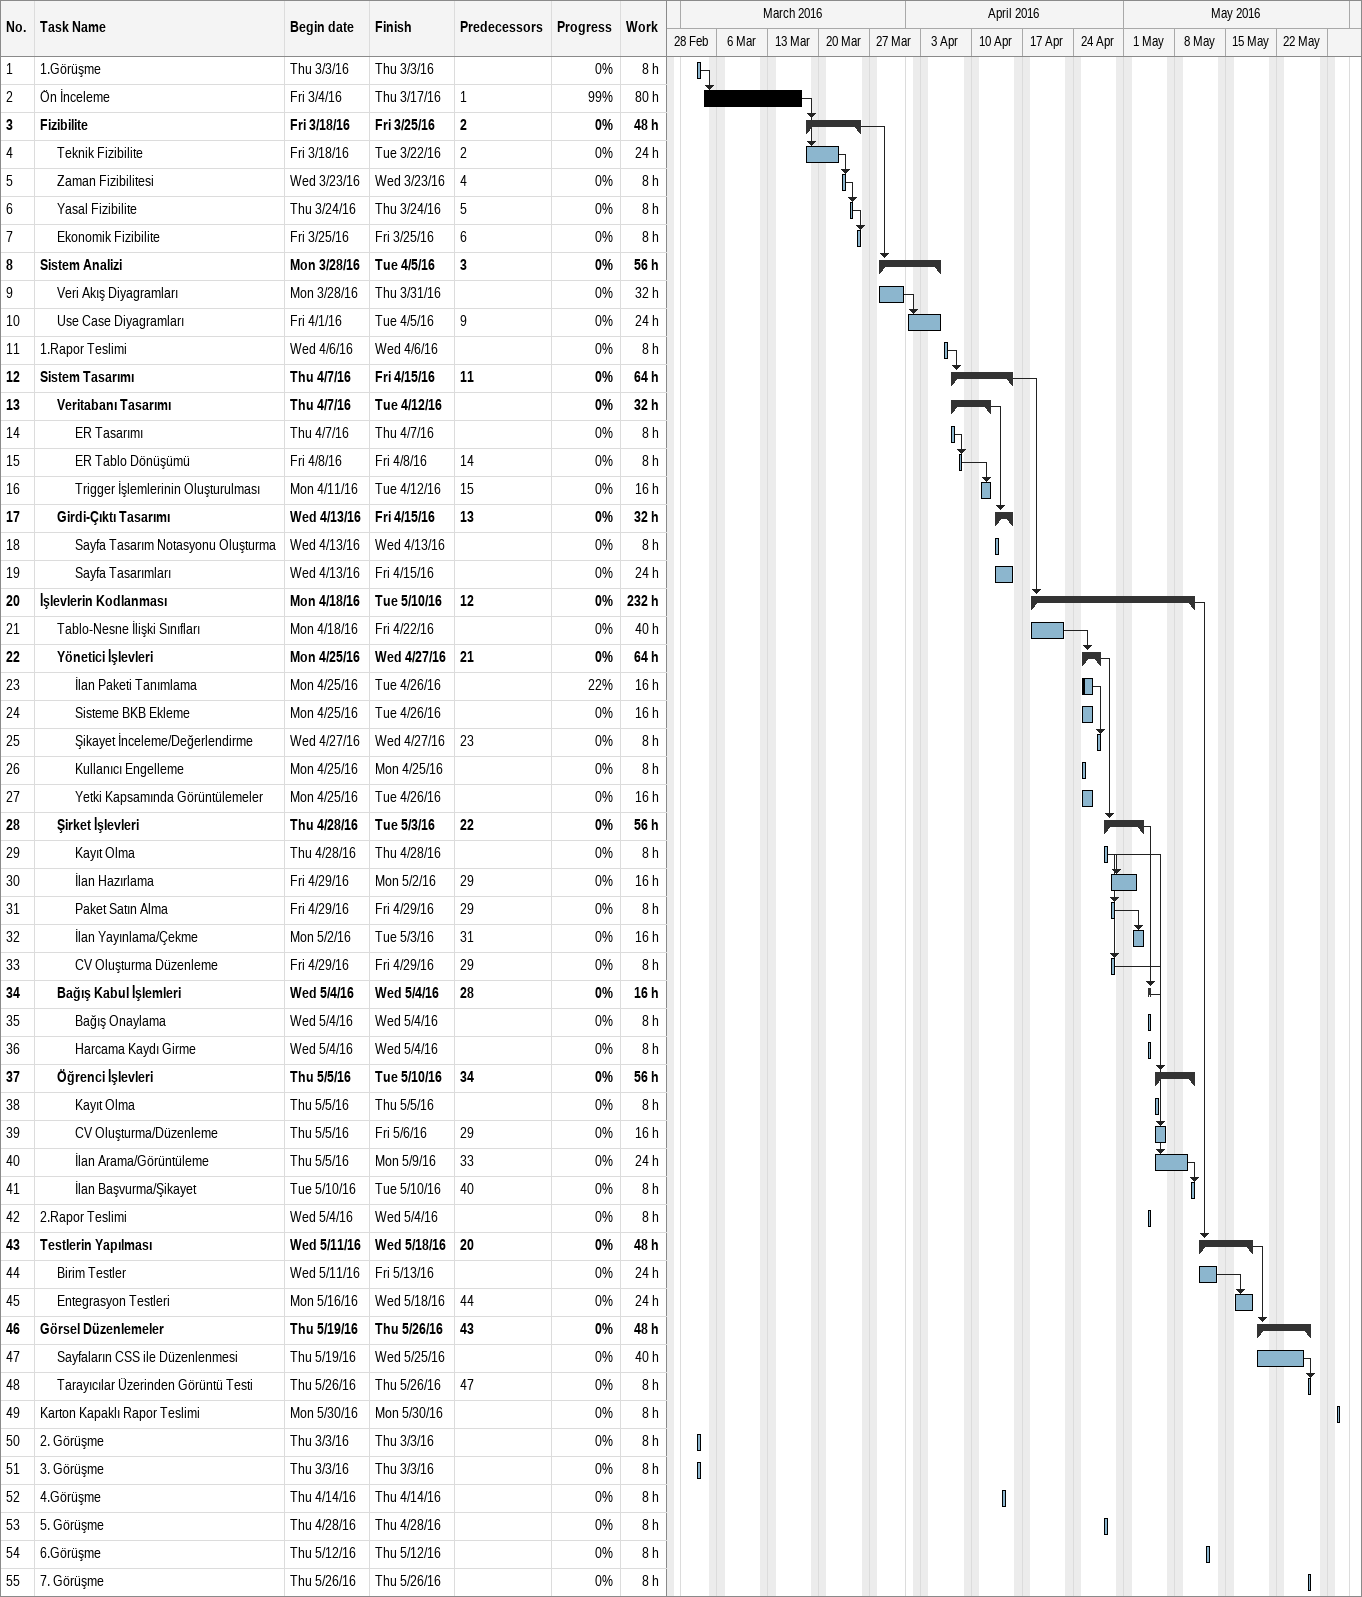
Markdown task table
| ID | Level | Task | Start | Finish | Predecessors | % complete | Work (h) |
|---|---|---|---|---|---|---|---|
| 1 | 1 | 1.Görüşme | 2016-03-03 | 2016-03-03 |  | 0 | 8 |
| 2 | 1 | Ön İnceleme | 2016-03-04 | 2016-03-17 | 1 | 99 | 80 |
| 3 | 1 | **Fizibilite** | 2016-03-18 | 2016-03-25 | 2 | 0 | 48 |
| 4 | 2 | Teknik Fizibilite | 2016-03-18 | 2016-03-22 | 2 | 0 | 24 |
| 5 | 2 | Zaman Fizibilitesi | 2016-03-23 | 2016-03-23 | 4 | 0 | 8 |
| 6 | 2 | Yasal Fizibilite | 2016-03-24 | 2016-03-24 | 5 | 0 | 8 |
| 7 | 2 | Ekonomik Fizibilite | 2016-03-25 | 2016-03-25 | 6 | 0 | 8 |
| 8 | 1 | **Sistem Analizi** | 2016-03-28 | 2016-04-05 | 3 | 0 | 56 |
| 9 | 2 | Veri Akış Diyagramları | 2016-03-28 | 2016-03-31 |  | 0 | 32 |
| 10 | 2 | Use Case Diyagramları | 2016-04-01 | 2016-04-05 | 9 | 0 | 24 |
| 11 | 1 | 1.Rapor Teslimi | 2016-04-06 | 2016-04-06 |  | 0 | 8 |
| 12 | 1 | **Sistem Tasarımı** | 2016-04-07 | 2016-04-15 | 11 | 0 | 64 |
| 13 | 2 | **Veritabanı Tasarımı** | 2016-04-07 | 2016-04-12 |  | 0 | 32 |
| 14 | 3 | ER Tasarımı | 2016-04-07 | 2016-04-07 |  | 0 | 8 |
| 15 | 3 | ER Tablo Dönüşümü | 2016-04-08 | 2016-04-08 | 14 | 0 | 8 |
| 16 | 3 | Trigger İşlemlerinin Oluşturulması | 2016-04-11 | 2016-04-12 | 15 | 0 | 16 |
| 17 | 2 | **Girdi-Çıktı Tasarımı** | 2016-04-13 | 2016-04-15 | 13 | 0 | 32 |
| 18 | 3 | Sayfa Tasarım Notasyonu Oluşturma | 2016-04-13 | 2016-04-13 |  | 0 | 8 |
| 19 | 3 | Sayfa Tasarımları | 2016-04-13 | 2016-04-15 |  | 0 | 24 |
| 20 | 1 | **İşlevlerin Kodlanması** | 2016-04-18 | 2016-05-10 | 12 | 0 | 232 |
| 21 | 2 | Tablo-Nesne İlişki Sınıfları | 2016-04-18 | 2016-04-22 |  | 0 | 40 |
| 22 | 2 | **Yönetici İşlevleri** | 2016-04-25 | 2016-04-27 | 21 | 0 | 64 |
| 23 | 3 | İlan Paketi Tanımlama | 2016-04-25 | 2016-04-26 |  | 22 | 16 |
| 24 | 3 | Sisteme BKB Ekleme | 2016-04-25 | 2016-04-26 |  | 0 | 16 |
| 25 | 3 | Şikayet İnceleme/Değerlendirme | 2016-04-27 | 2016-04-27 | 23 | 0 | 8 |
| 26 | 3 | Kullanıcı Engelleme | 2016-04-25 | 2016-04-25 |  | 0 | 8 |
| 27 | 3 | Yetki Kapsamında Görüntülemeler | 2016-04-25 | 2016-04-26 |  | 0 | 16 |
| 28 | 2 | **Şirket İşlevleri** | 2016-04-28 | 2016-05-03 | 22 | 0 | 56 |
| 29 | 3 | Kayıt Olma | 2016-04-28 | 2016-04-28 |  | 0 | 8 |
| 30 | 3 | İlan Hazırlama | 2016-04-29 | 2016-05-02 | 29 | 0 | 16 |
| 31 | 3 | Paket Satın Alma | 2016-04-29 | 2016-04-29 | 29 | 0 | 8 |
| 32 | 3 | İlan Yayınlama/Çekme | 2016-05-02 | 2016-05-03 | 31 | 0 | 16 |
| 33 | 3 | CV Oluşturma Düzenleme | 2016-04-29 | 2016-04-29 | 29 | 0 | 8 |
| 34 | 2 | **Bağış Kabul İşlemleri** | 2016-05-04 | 2016-05-04 | 28 | 0 | 16 |
| 35 | 3 | Bağış Onaylama | 2016-05-04 | 2016-05-04 |  | 0 | 8 |
| 36 | 3 | Harcama Kaydı Girme | 2016-05-04 | 2016-05-04 |  | 0 | 8 |
| 37 | 2 | **Öğrenci İşlevleri** | 2016-05-05 | 2016-05-10 | 34 | 0 | 56 |
| 38 | 3 | Kayıt Olma | 2016-05-05 | 2016-05-05 |  | 0 | 8 |
| 39 | 3 | CV Oluşturma/Düzenleme | 2016-05-05 | 2016-05-06 | 29 | 0 | 16 |
| 40 | 3 | İlan Arama/Görüntüleme | 2016-05-05 | 2016-05-09 | 33 | 0 | 24 |
| 41 | 3 | İlan Başvurma/Şikayet | 2016-05-10 | 2016-05-10 | 40 | 0 | 8 |
| 42 | 1 | 2.Rapor Teslimi | 2016-05-04 | 2016-05-04 |  | 0 | 8 |
| 43 | 1 | **Testlerin Yapılması** | 2016-05-11 | 2016-05-18 | 20 | 0 | 48 |
| 44 | 2 | Birim Testler | 2016-05-11 | 2016-05-13 |  | 0 | 24 |
| 45 | 2 | Entegrasyon Testleri | 2016-05-16 | 2016-05-18 | 44 | 0 | 24 |
| 46 | 1 | **Görsel Düzenlemeler** | 2016-05-19 | 2016-05-26 | 43 | 0 | 48 |
| 47 | 2 | Sayfaların CSS ile Düzenlenmesi | 2016-05-19 | 2016-05-25 |  | 0 | 40 |
| 48 | 2 | Tarayıcılar Üzerinden Görüntü Testi | 2016-05-26 | 2016-05-26 | 47 | 0 | 8 |
| 49 | 1 | Karton Kapaklı Rapor Teslimi | 2016-05-30 | 2016-05-30 |  | 0 | 8 |
| 50 | 1 | 2. Görüşme | 2016-03-03 | 2016-03-03 |  | 0 | 8 |
| 51 | 1 | 3. Görüşme | 2016-03-03 | 2016-03-03 |  | 0 | 8 |
| 52 | 1 | 4.Görüşme | 2016-04-14 | 2016-04-14 |  | 0 | 8 |
| 53 | 1 | 5. Görüşme | 2016-04-28 | 2016-04-28 |  | 0 | 8 |
| 54 | 1 | 6.Görüşme | 2016-05-12 | 2016-05-12 |  | 0 | 8 |
| 55 | 1 | 7. Görüşme | 2016-05-26 | 2016-05-26 |  | 0 | 8 |
